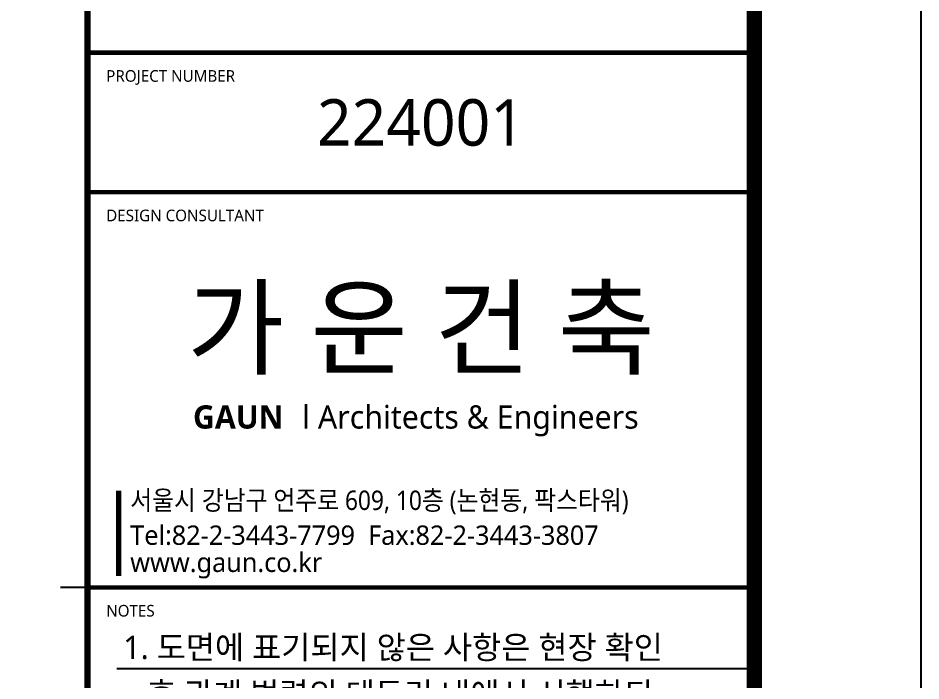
# Model space of a CAD drawing. Header units: millimetres. Extents: x -168200 to -84100, y 0 to 59400.
# Drawn here: x -95747 to -84100, y 42294 to 50847 of the extents above; entities that cross this region are included whole.
import ezdxf
from ezdxf.enums import TextEntityAlignment as Align

# ---------------------------------------------------------------- set-up
doc = ezdxf.new("R2010")
doc.units = ezdxf.units.MM
doc.linetypes.add('CEN', pattern=[62, 60, -1, 0, -1])
doc.layers.get('Defpoints').update_dxf_attribs({"color": 167})
for name, color, linetype in [('SYM', 3, 'Continuous'), ('XR-SHEET-SHT', 5, 'Continuous'), ('XR-SHEET-TEXT', 3, 'Continuous'), ('XREF', 7, 'CEN')]:
    doc.layers.add(name, color=color, linetype=linetype)
doc.layers.add('XR-SHEET-TEMP', color=171, linetype='Continuous', plot=False)
doc.styles.add('GHS', font='malgun.ttf')
doc.styles.add('XR-SHEET$0$XREF-Form$0$맑은고딕', font='malgun.ttf')
doc.styles.add('맑은고딕', font='malgun.ttf')
doc.styles.add('맑은고딕B', font='malgunbd.ttf')

# ---------------------------------------------------------------- blocks, each defined once
blk = doc.blocks.new('XR-FORM-EE', base_point=(461, 408))
at = {"layer": 'Defpoints', "linetype": 'Continuous', "ltscale": 2}
blk.add_lwpolyline([(147457, 84911), (163900, 84911)], dxfattribs=at)
at = {"layer": 'XR-SHEET-SHT', "color": 5}
blk.add_lwpolyline([(0, 118800), (168200, 118800), (168200, 0), (0, 0)], close=True, dxfattribs=at)
at = {"layer": 'XR-SHEET-SHT', "color": 5, "const_width": 400}
blk.add_lwpolyline([(9300, 114600), (163900, 114600), (163900, 4200), (9300, 4200)], close=True, dxfattribs=at)
at = {"layer": 'XR-SHEET-SHT', "color": 5}
for points, const_width in [([(146700, 114600), (146700, 4200)], 160), ([(146700, 100800), (163900, 100800)], 114), ([(146700, 97200), (163900, 97200)], 114), ([(146700, 87000), (163900, 87000)], 114)]:
    blk.add_lwpolyline(points, dxfattribs=dict(at, const_width=const_width))
at = {"layer": 'XR-SHEET-SHT', "color": 7, "const_width": 140}
blk.add_lwpolyline([(147500, 89500), (147500, 87300)], dxfattribs=at)
at = {"layer": 'XR-SHEET-TEMP'}
blk.add_line((146700, 87000), (146000, 87000), dxfattribs=at)
at = {"layer": 'XR-SHEET-SHT', "color": 7, "style": 'XR-SHEET$0$XREF-Form$0$맑은고딕'}
for s, height, p in [('PROJECT NUMBER', 300, (147180, 100200)), ('DESIGN CONSULTANT', 300, (147180, 96600)), ('Tel:82-2-3443-7799  Fax:82-2-3443-3807', 500, (147800, 88350)), ('www.gaun.co.kr', 500, (147800, 87650)), ('NOTES', 300, (147180, 86400))]:
    blk.add_text(s, height=height, dxfattribs=at).set_placement(p, align=Align.MIDDLE_LEFT)
at = {"layer": 'XR-SHEET-SHT', "style": '맑은고딕'}
blk.add_text('224001', height=1200, dxfattribs=at).set_placement((155300, 99000), align=Align.MIDDLE_CENTER)
at = {"layer": 'XR-SHEET-SHT', "color": 3, "style": '맑은고딕B'}
blk.add_text('GAUN ', height=600, dxfattribs=at).set_placement((150686, 91400), align=Align.MIDDLE_CENTER)
at = {"layer": 'XR-SHEET-SHT', "color": 7, "style": 'XR-SHEET$0$XREF-Form$0$맑은고딕'}
blk.add_text('l Architects & Engineers', height=600, dxfattribs=at).set_placement((156577, 91400), align=Align.MIDDLE_CENTER)
at = {"layer": 'XR-SHEET-SHT', "color": 7, "style": 'XR-SHEET$0$XREF-Form$0$맑은고딕', "width": 0.9}
blk.add_text('서울시 강남구 언주로 609, 10층 (논현동, 팍스타워)', height=500, dxfattribs=at).set_placement((147800, 89250), align=Align.MIDDLE_LEFT)
at = {"layer": 'XR-SHEET-TEXT', "color": 2, "style": '맑은고딕B'}
blk.add_text('가 운 건 축', height=2000, dxfattribs=at).set_placement((155300, 93700), align=Align.MIDDLE_CENTER)

msp = doc.modelspace()

# ---------------------------------------------------------------- block references
at = {"layer": 'XREF', "xscale": 0.5, "yscale": 0.5, "zscale": 0.5}
msp.add_blockref('XR-FORM-EE', (-167969.5, 204.2), dxfattribs=at)

# ---------------------------------------------------------------- texts
at = {"layer": 'SYM', "style": 'GHS'}
for s, p in [('1. 도면에 표기되지 않은 사항은 현장 확인', (-94389.7, 42728)), ('   후 관계 법령의 테두리 내에서 시행하되', (-94389.7, 42128))]:
    msp.add_text(s, height=300, dxfattribs=at).set_placement(p, align=Align.MIDDLE_LEFT)

doc.saveas('drawing.dxf')
